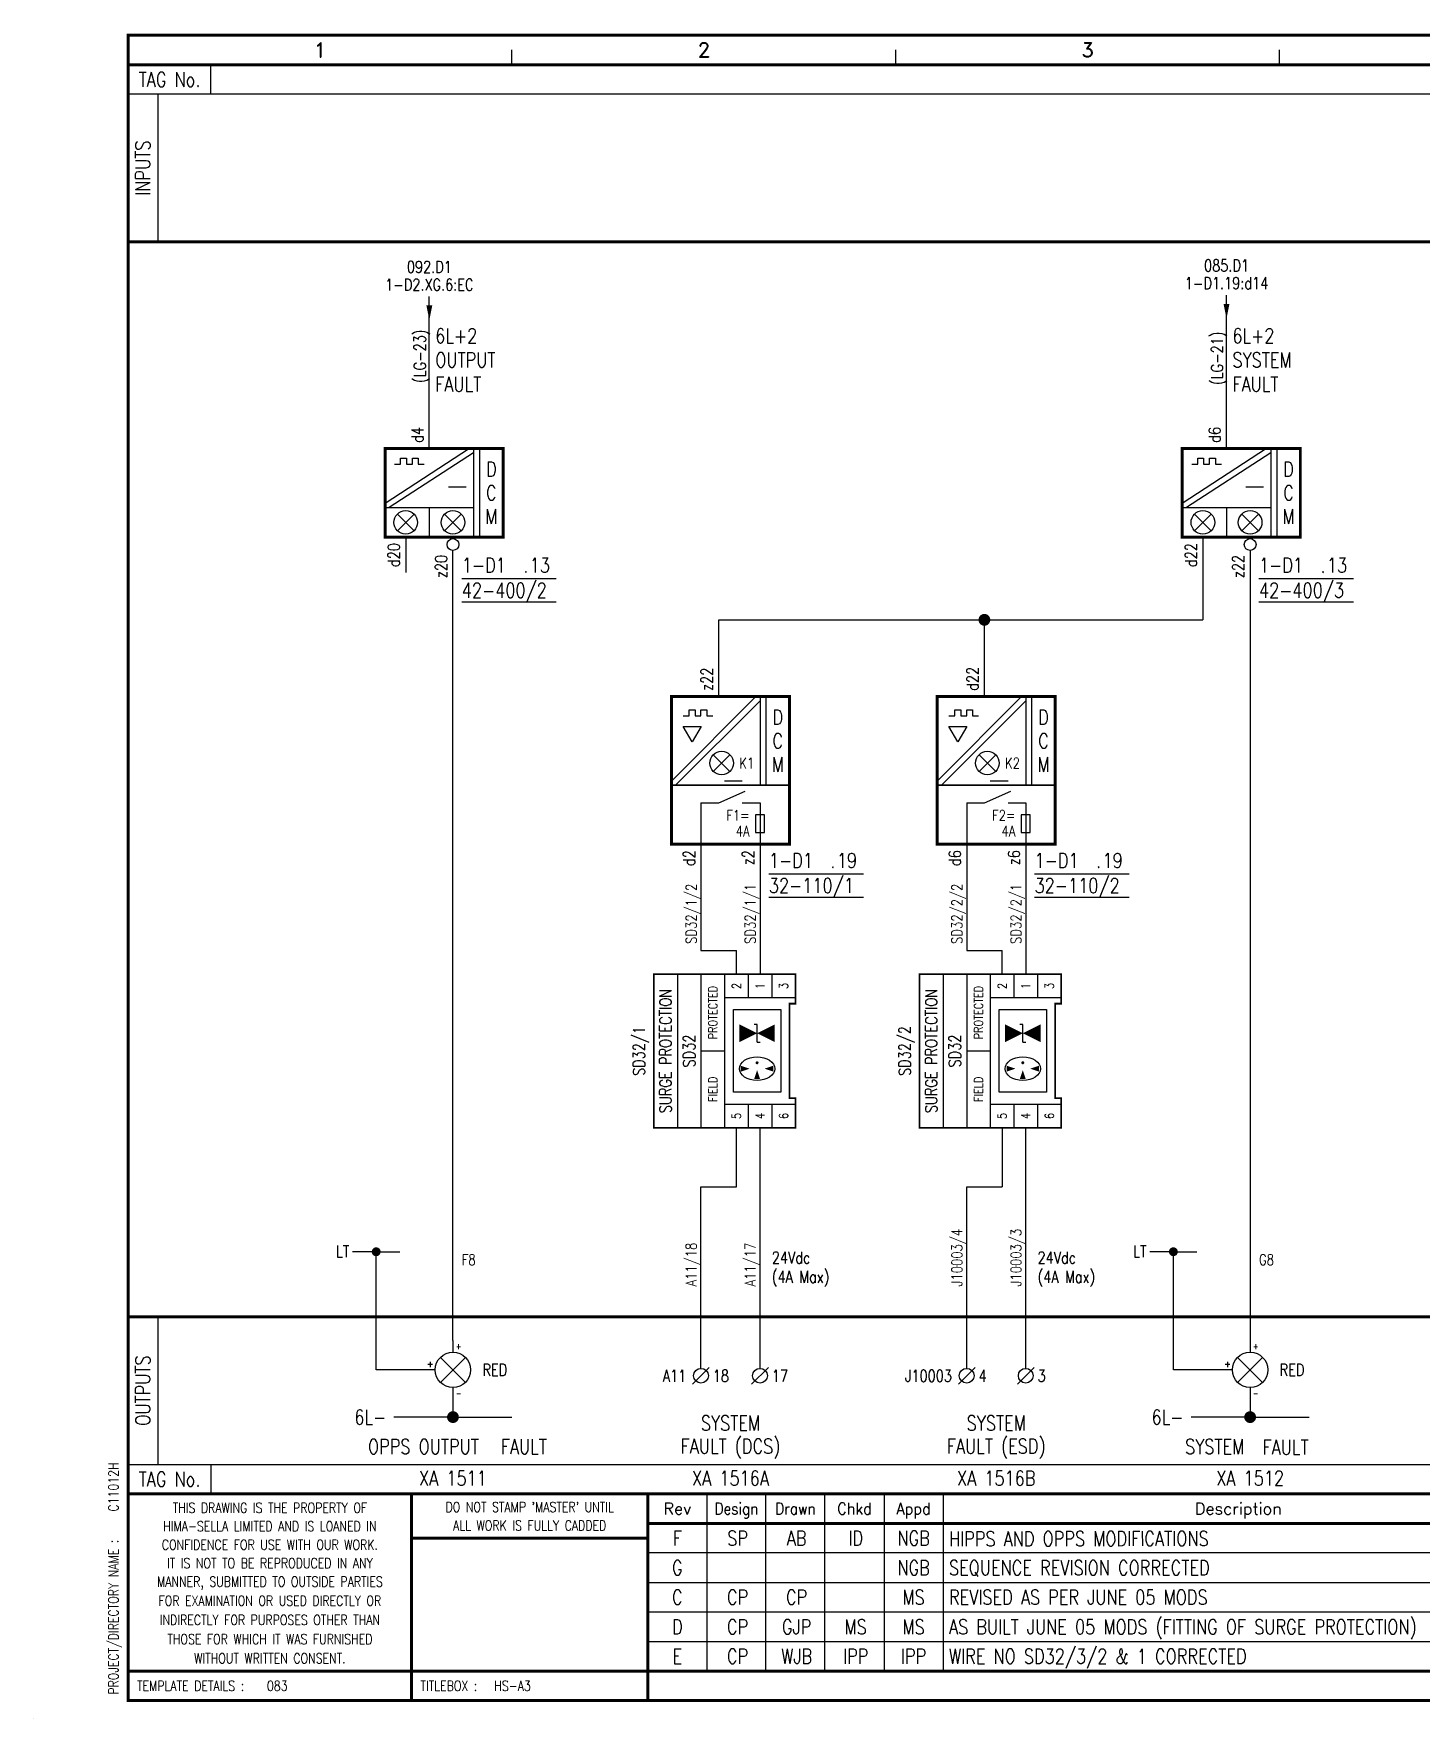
# Model space of a CAD drawing. Extents: x 0 to 414, y 0 to 285.
# Drawn here: x 0 to 235, y 0 to 285.2 of the extents above; entities that cross this region are included whole.
import ezdxf
from ezdxf.enums import TextEntityAlignment as Align

# ---------------------------------------------------------------- set-up
doc = ezdxf.new("R2010")
doc.units = 0
doc.header["$MEASUREMENT"] = 0
doc.linetypes.add('CONTINU', pattern=[0])
doc.layers.get('0').update_dxf_attribs({"linetype": 'CONTINUOUS'})
for name, color, linetype in [('ADD', 2, 'CONTINUOUS'), ('CATALOGUE', 2, 'CONTINUOUS'), ('COL', 2, 'CONTINU'), ('COM', 2, 'CONTINUOUS'), ('COUNTER', 2, 'CONTINUOUS'), ('DES', 2, 'CONTINUOUS'), ('GROUP', 2, 'CONTINUOUS'), ('LAB', 2, 'CONTINUOUS'), ('LOCATION', 2, 'CONTINUOUS'), ('PCABGREY-0_22', 7, 'CONTINUOUS'), ('PREFIX', 2, 'CONTINUOUS'), ('RACK', 2, 'CONTINUOUS'), ('RECORD', 2, 'CONTINUOUS'), ('ROW', 2, 'CONTINU'), ('SLOT', 2, 'CONTINUOUS'), ('SNA', 2, 'CONTINUOUS'), ('SPOTS', 7, 'CONTINUOUS'), ('TECHDATA', 2, 'CONTINUOUS'), ('TEXT', 2, 'CONTINUOUS'), ('TPOL', 3, 'CONTINUOUS'), ('UPS', 2, 'CONTINUOUS'), ('WIRENOS', 4, 'CONTINUOUS'), ('XR_FUNCTION', 2, 'CONTINUOUS'), ('XR_MAIN', 2, 'CONTINUOUS'), ('ZONE', 2, 'CONTINUOUS')]:
    doc.layers.add(name, color=color, linetype=linetype)
doc.layers.add('MCABGREY-0_22', color=4, linetype='CONTINUOUS', plot=False)
doc.styles.add('CATALOGU', font='romans.shx', dxfattribs={"width": 0.8})
doc.styles.add('CROSSREF', font='ROMANS.shx', dxfattribs={"width": 0.8, "height": 1})
doc.styles.add('FUNCTION', font='romans.shx', dxfattribs={"width": 0.8, "height": 2.5})
doc.styles.add('GROUP', font='romans.shx', dxfattribs={"width": 0.8, "height": 2.5})
doc.styles.add('LOCATION', font='ROMANS.shx', dxfattribs={"width": 0.8, "height": 2.5})
doc.styles.add('PINS', font='romans.shx', dxfattribs={"width": 0.8, "height": 2})
doc.styles.add('RACK', font='romans.shx', dxfattribs={"width": 0.8, "height": 2})
doc.styles.add('REFERENC', font='romans.shx', dxfattribs={"width": 0.8})
doc.styles.add('ROMAND', font='ROMAND')
doc.styles.add('ROMANS', font='romans.shx', dxfattribs={"width": 0.8})
doc.styles.add('SLOT', font='romans.shx', dxfattribs={"width": 0.8, "height": 2})
doc.styles.add('SYMBOL', font='romans.shx', dxfattribs={"width": 0.8})
doc.styles.add('TECHDATA', font='romans.shx', dxfattribs={"width": 0.8})
doc.styles.add('TERMINAL', font='romans.shx', dxfattribs={"width": 0.8, "height": 2})
doc.styles.add('WIRES', font='ROMANS.shx', dxfattribs={"width": 0.8, "height": 2})
doc.styles.add('ZONE', font='ROMANS.shx', dxfattribs={"width": 0.8, "height": 2.5})

# ---------------------------------------------------------------- blocks, each defined once
blk = doc.blocks.new('EDREV')
at = {"color": 2, "style": 'ROMANS', "width": 0.8}
for tag, p in [('DES', (129.2, 29.25)), ('DRN', (139.2, 29.25)), ('CHKD', (149.2, 29.25)), ('DES', (129.2, 24.25)), ('DRN', (139.2, 24.25)), ('CHKD', (149.2, 24.25)), ('DES', (129.2, 19.25)), ('DRN', (139.2, 19.25)), ('CHKD', (149.2, 19.25)), ('DES', (129.2, 14.25)), ('DRN', (139.2, 14.25)), ('CHKD', (149.2, 14.25)), ('DES', (129.2, 9.25)), ('DRN', (139.2, 9.25)), ('CHKD', (149.2, 9.25))]:
    blk.add_attdef(tag, text='', height=2.5, dxfattribs=at).set_placement(p, align=Align.CENTER)
blk = doc.blocks.new('HS-A3')
at = {"color": 1}
for p, q in [((81, 280), (81, 282.5)), ((146, 280), (146, 282.5)), ((211, 280), (211, 282.5)), ((114, 38), (114, 8)), ((124, 8), (124, 38)), ((134, 8), (134, 38)), ((144, 38), (144, 8)), ((154, 38), (154, 8)), ((301.5, 28), (104, 28)), ((104, 23), (301.5, 23)), ((301.5, 18), (104, 18)), ((104, 13), (270.5, 13)), ((0, 0), (0, 0.025))]:
    blk.add_line(p, q, dxfattribs=at)
at = {"color": 1, "const_width": 0.5}
blk.add_lwpolyline([(16, 3), (409, 3), (409, 285), (16, 285)], close=True, dxfattribs=at)
for points in [[(16, 280), (404, 280)], [(409, 38), (16, 38)], [(64, 3), (64, 38)], [(104, 3), (104, 38)], [(270.5, 33), (104, 33)], [(104, 30.5), (64, 30.5)], [(270.5, 8), (16, 8)]]:
    blk.add_lwpolyline(points, dxfattribs=at)
at = {"color": 2, "style": 'ROMAND'}
for s, p in [('1', (48.5, 282.5)), ('2', (113.5, 282.5)), ('3', (178.5, 282.5))]:
    blk.add_text(s, height=2.5, dxfattribs=at).set_placement(p, align=Align.MIDDLE)
at = {"color": 3, "lineweight": 13, "style": 'ROMANS', "width": 0.8}
for s, p in [('THIS DRAWING IS THE PROPERTY OF', (40, 35.6443)), ("DO NOT STAMP 'MASTER' UNTIL", (84, 35.7693)), ('HIMA-SELLA LIMITED AND IS LOANED IN', (40, 32.5193)), ('ALL WORK IS FULLY CADDED', (84, 32.6443)), ('CONFIDENCE FOR USE WITH OUR WORK.', (40, 29.3879)), ('IT IS NOT TO BE REPRODUCED IN ANY', (40, 26.2629)), ('MANNER, SUBMITTED TO OUTSIDE PARTIES', (40, 23.1379)), ('FOR EXAMINATION OR USED DIRECTLY OR', (40, 19.9054)), ('INDIRECTLY FOR PURPOSES OTHER THAN', (40, 16.6554)), ('THOSE FOR WHICH IT WAS FURNISHED', (40, 13.4054)), ('WITHOUT WRITTEN CONSENT.', (40, 10.1554))]:
    blk.add_text(s, height=1.7, dxfattribs=at).set_placement(p, align=Align.MIDDLE_CENTER)
at = {"color": 4, "style": 'ROMAND'}
for s, p in [('Rev', (109, 34.5)), ('Description', (204, 34.5))]:
    blk.add_text(s, height=2, dxfattribs=at).set_placement(p, align=Align.CENTER)
for s, width, p in [('Design', 0.85, (119, 34.5)), ('Drawn', 0.85, (129, 34.5)), ('Chkd', 0.9, (139, 34.5)), ('Appd', 0.9, (149, 34.5))]:
    blk.add_text(s, height=2, dxfattribs=dict(at, width=width)).set_placement(p, align=Align.CENTER)
at = {"color": 3, "style": 'ROMANS', "width": 0.8}
blk.add_text('PROJECT/DIRECTORY NAME :', height=1.7, rotation=90, dxfattribs=at).set_placement((13.5, 4), align=Align.MIDDLE_LEFT)
for s, p in [('TEMPLATE DETAILS :', (17.5, 5.5)), ('TITLEBOX :', (65.5, 5.5)), ('HS-A3', (78, 5.5))]:
    blk.add_text(s, height=1.7, dxfattribs=at).set_placement(p, align=Align.MIDDLE_LEFT)
at = {"layer": 'COL', "style": 'ROMAND', "flags": 9}
for tag, p in [('COL1', (48.5, 282.5)), ('COL2', (113.5, 282.5)), ('COL3', (178.5, 282.5)), ('COL4', (243.5, 282.5)), ('COL5', (308.5, 282.5)), ('COL6', (373.5, 282.5))]:
    blk.add_attdef(tag, p, '', height=2.5, dxfattribs=at)
at = {"layer": 'ROW', "style": 'ROMAND', "flags": 9}
for tag, p in [('ROW1', (406.5, 249.5)), ('ROW2', (406.5, 188.5)), ('ROW3', (406.5, 127.5)), ('ROW4', (406.5, 66.5))]:
    blk.add_attdef(tag, p, '', height=2.5, dxfattribs=at)
at = {"layer": 'UPS', "color": 3, "style": 'ROMANS', "width": 0.8, "flags": 8}
blk.add_attdef('PROJS->NOMPRO', text='', height=1.7, rotation=90, dxfattribs=at).set_placement((13.5, 35), align=Align.MIDDLE_LEFT)
at = {"layer": 'UPS', "style": 'ROMANS', "width": 3.1263, "flags": 8}
blk.add_attdef('PLANOS->MCAN1', text='', height=2.5, rotation=0.061173, dxfattribs=at).set_placement((155, 31.6443), (254, 31.75), align=Align.FIT)
at = {"layer": 'UPS', "style": 'ROMANS', "width": 0.8, "flags": 8}
for tag, height, p in [('PLANOS->VERIF', 2.5, (293.5, 34.25)), ('PLANOS->CANVI1', 2.5, (109, 29.25)), ('PLANOS->NCAN1', 2.5, (149, 29.25)), ('PLANOS->DCAN1', 2.5, (262.5, 29.25)), ('PLANOS->ORIG', 2.5, (293.5, 29.25)), ('PLANOS->CANVI2', 2.5, (109, 24.25)), ('PLANOS->NCAN2', 2.5, (149, 24.25)), ('PLANOS->DCAN2', 2.5, (262.5, 24.25)), ('PLANOS->HECHF', 2.5, (293.5, 24.25)), ('PLANOS->CANVI3', 2.5, (109, 19.25)), ('PLANOS->NCAN3', 2.5, (149, 19.25)), ('PLANOS->DCAN3', 2.5, (262.5, 19.25)), ('PLANOS->HECHD', 2.5, (293.5, 19.25)), ('PLANOS->CANVI4', 2.5, (109, 14.25)), ('PLANOS->NCAN4', 2.5, (149, 14.25)), ('PLANOS->DCAN4', 2.5, (262.5, 14.25)), ('PLANOS->DATACREA', 2.5, (293.5, 14.25)), ('PLANOS->CANVI5', 2.5, (109, 9.25)), ('PLANOS->NCAN5', 2.5, (149, 9.25)), ('PLANOS->DCAN5', 2.5, (262.5, 9.25)), ('PLANOS->NR1', 2.5, (293.5, 9.25)), ('PROJS->DESCPRO3', 5, (345.5, 5.5)), ('PLANOS->PLANO', 5, (378.5, 5.5)), ('PLANOS->USER', 5, (402.75, 5.5)), ('PLANOS->NR2', 2.5, (293.5, 4.25))]:
    blk.add_attdef(tag, text='', height=height, dxfattribs=at).set_placement(p, align=Align.CENTER)
at = {"layer": 'UPS', "style": 'ROMANS', "flags": 8}
for tag, width, p, p2 in [('PLANOS->MCAN2', 3.0574, (155, 26.75), (254, 26.75)), ('PLANOS->MCAN3', 3.0574, (155, 21.75), (254, 21.75)), ('PLANOS->MCAN4', 3.0462, (155, 16.75), (254, 16.75)), ('PLANOS->MCAN5', 3.0574, (155, 11.75), (254, 11.75))]:
    blk.add_attdef(tag, text='', height=2.5, dxfattribs=dict(at, width=width)).set_placement(p, p2, align=Align.FIT)
at = {"layer": 'UPS', "style": 'ROMANS', "width": 0.8, "flags": 8}
blk.add_attdef('PLANOS->DENOM', (313.5, 24.25), '', height=2.5, dxfattribs=at)
at = {"layer": 'UPS', "color": 4, "style": 'ROMANS', "width": 0.8, "flags": 8}
for tag, p in [('PROJS->DESCPRO1', (303, 19.25)), ('PROJS->DESCPRO2', (303, 14.25))]:
    blk.add_attdef(tag, p, '', height=2.5, dxfattribs=at)
at = {"layer": 'UPS', "color": 3, "style": 'ROMANS', "width": 0.8, "flags": 8}
blk.add_attdef('PLANOS->PROTOTIPO', text='', height=1.7, dxfattribs=at).set_placement((39.5, 5.5), align=Align.MIDDLE_LEFT)
at = {"layer": 'UPS', "style": 'ROMANS', "width": 0.8, "flags": 8}
blk.add_attdef('PLANOS->OBS4', text='', height=2.5, dxfattribs=at).set_placement((107, 5.5), align=Align.MIDDLE_LEFT)
blk = doc.blocks.new('42-400-3')
for p, q in [((6.7929, 0), (-7.5, -9.2929)), ((7.5, 0), (7.5, -15)), ((8.5, 0), (8.5, -15)), ((7.5, -0.7071), (-6.7929, -10)), ((-5.875, -2.625), (-4.875, -2.625)), ((-4.875, -2.625), (-4.875, -1.625)), ((-4.875, -1.625), (-3.875, -1.625)), ((-3.875, -1.625), (-3.875, -2.625)), ((-3.875, -2.625), (-2.875, -2.625)), ((-2.875, -1.625), (-1.875, -1.625)), ((-2.875, -2.625), (-2.875, -1.625)), ((-1.875, -1.625), (-1.875, -2.625)), ((-1.875, -2.625), (-0.875, -2.625)), ((3.25, -6.5), (6.25, -6.5)), ((-7.5, -10), (7.5, -10)), ((-5.4142, -13.9142), (-2.5858, -11.0858)), ((-5.4142, -11.0858), (-2.5858, -13.9142)), ((0, -10), (0, -15)), ((2.5858, -11.0858), (5.4142, -13.9142)), ((2.5858, -13.9142), (5.4142, -11.0858)), ((5.5, -22), (21.5, -22)), ((21.5, -26), (5.5, -26))]:
    blk.add_line(p, q)
at = {"const_width": 0.5}
blk.add_lwpolyline([(-7.5, -15), (12.5, -15), (12.5, 0), (-7.5, 0)], close=True, dxfattribs=at)
for centre, radius in [((-4, -12.5), 2), ((4, -12.5), 2), ((4, -16.25), 1)]:
    blk.add_circle(centre, radius)
at = {"style": 'ROMANS', "width": 0.8}
for s, p in [('D', (10.5, -3.5)), ('C', (10.5, -7.5)), ('M', (10.5, -11.5))]:
    blk.add_text(s, height=2.5, dxfattribs=at).set_placement(p, align=Align.MIDDLE)
at = {"layer": 'ADD', "style": 'PINS', "width": 0.8, "flags": 1}
blk.add_attdef('ADD1', (15, -2), '', height=1.5, dxfattribs=at)
at = {"layer": 'COM', "style": 'PINS', "width": 0.8, "flags": 1}
blk.add_attdef('COM1', (15, -6), '', height=1.5, dxfattribs=at)
at = {"layer": 'DES', "style": 'PINS', "width": 0.8, "flags": 1}
blk.add_attdef('DES1', (15, -4), '', height=1.5, dxfattribs=at)
at = {"layer": 'GROUP', "style": 'GROUP', "width": 0.8, "flags": 1}
blk.add_attdef('GROUP', (15, -12), '', height=1.5, dxfattribs=at)
at = {"layer": 'LAB', "style": 'PINS', "width": 0.8}
blk.add_attdef('LAB1', text='', height=2.5, dxfattribs=at).set_placement((5.5, -24), align=Align.MIDDLE_LEFT)
at = {"layer": 'RACK', "style": 'RACK', "width": 0.8}
blk.add_attdef('RACK', (5.5, -21), '', height=2.5, dxfattribs=at)
at = {"layer": 'SLOT', "style": 'SLOT', "width": 0.8}
blk.add_attdef('SLOT', (17, -21), '', height=2.5, dxfattribs=at)
at = {"layer": 'SNA', "style": 'SYMBOL', "width": 0.8, "flags": 1}
blk.add_attdef('SNA', (15, -10), '', height=1.5, dxfattribs=at)
at = {"layer": 'TEXT', "color": 3, "style": 'PINS', "width": 0.8}
blk.add_text('d6', height=2, rotation=90, dxfattribs=at).set_placement((-2, 1), align=Align.MIDDLE_LEFT)
at = {"layer": 'TEXT', "style": 'ROMANS', "width": 0.8}
blk.add_text('.', height=2, dxfattribs=at).set_placement((16, -21))
at = {"layer": 'TPOL', "style": 'PINS', "width": 0.8}
blk.add_attdef('CN1', (-1, 1), '', height=2, rotation=90, dxfattribs=at)
for tag, p in [('CN2', (-5, -16)), ('CN3', (3, -18))]:
    blk.add_attdef(tag, text='', height=2, rotation=90, dxfattribs=at).set_placement(p, align=Align.RIGHT)
at = {"layer": 'XR_FUNCTION', "style": 'FUNCTION', "width": 0.8, "flags": 1}
blk.add_attdef('XR_FUNCTION', (15, -8), '', height=1.5, dxfattribs=at)
at = {"layer": 'XR_MAIN', "style": 'CROSSREF', "width": 0.8, "flags": 1}
blk.add_attdef('XR_MAIN', (15, -14), '', height=1.5, dxfattribs=at)
blk = doc.blocks.new('LAMP01')
for p, q in [((0, 5), (0, 3)), ((-2.1213, 2.1213), (2.1213, -2.1213)), ((2.1213, 2.1213), (-2.1213, -2.1213)), ((0, -3), (0, -5))]:
    blk.add_line(p, q)
blk.add_circle((0, 0), 3)
at = {"layer": 'CATALOGUE', "style": 'CATALOGU', "width": 0.8, "flags": 1}
blk.add_attdef('CATALOGUE', (-2, -7), '', height=1, dxfattribs=at)
at = {"layer": 'RECORD', "style": 'REFERENC', "width": 0.8}
blk.add_attdef('RECORD', (5, -1), '', height=2, dxfattribs=at)
at = {"layer": 'SNA', "style": 'SYMBOL', "width": 0.8}
blk.add_attdef('SNA', (5, 2), '', height=2, dxfattribs=at)
at = {"layer": 'TECHDATA', "style": 'TECHDATA', "width": 0.8}
blk.add_attdef('TECHDATA01', (5, -4), '', height=2, dxfattribs=at)
at = {"layer": 'TPOL', "style": 'PINS', "width": 0.8, "flags": 8}
blk.add_attdef('CN1', text='', height=1, dxfattribs=at).set_placement((0.5, 4.5), align=Align.TOP_LEFT)
blk.add_attdef('CN2', (0.5, -4.5), '', height=1, dxfattribs=at)
blk = doc.blocks.new('32-110-2')
for p, q in [((6.2929, 0), (-8, -14.2929)), ((7, 0), (7, -15)), ((8, 0), (8, -15)), ((7, -0.7071), (-7.2929, -15)), ((-5, -3.25), (-5, -2.25)), ((-5, -2.25), (-4, -2.25)), ((-4, -2.25), (-4, -3.25)), ((-3, -3.25), (-3, -2.25)), ((-3, -2.25), (-2, -2.25)), ((-2, -2.25), (-2, -3.25)), ((-4.5, -7.6568), (-6.0132, -5.0359)), ((-6.0132, -5.0359), (-2.9868, -5.0359)), ((-6, -3.25), (-5, -3.25)), ((-2.9868, -5.0359), (-4.5, -7.6568)), ((-4, -3.25), (-3, -3.25)), ((-2, -3.25), (-1, -3.25)), ((-0.9142, -9.8358), (1.9142, -12.6642)), ((-0.9142, -12.6642), (1.9142, -9.8358)), ((1, -14.25), (4, -14.25)), ((-8, -15), (12, -15)), ((12, -15), (-8, -15)), ((0, -18), (4.5, -16)), ((-3, -18), (0, -18)), ((-3, -18), (-3, -25)), ((4, -18), (7, -18)), ((7, -18), (7, -25)), ((8.5, -30), (24.5, -30)), ((24.5, -34), (8.5, -34))]:
    blk.add_line(p, q)
at = {"const_width": 0.5}
blk.add_lwpolyline([(-8, 0), (-8, -25), (12, -25), (12, 0)], close=True, dxfattribs=at)
blk.add_lwpolyline([(6.25, -23), (7.75, -23), (7.75, -20), (6.25, -20)], close=True)
blk.add_circle((0.5, -11.25), 2)
at = {"style": 'ROMANS', "width": 0.8}
for s, p in [('D', (10, -3.5)), ('C', (10, -7.5)), ('M', (10, -11.5))]:
    blk.add_text(s, height=2.5, dxfattribs=at).set_placement(p, align=Align.MIDDLE)
blk.add_text('K2', height=1.8, dxfattribs=at).set_placement((3.5, -12.15))
blk.add_text('F2=', height=1.8, dxfattribs=at).set_placement((5.25, -21), align=Align.RIGHT)
blk.add_attdef('AMPS', text='', height=1.8, dxfattribs=at).set_placement((5.25, -23.6883), align=Align.RIGHT)
at = {"layer": 'ADD', "style": 'PINS', "width": 0.8, "flags": 1}
blk.add_attdef('ADD1', (14, -12.5), '', height=1.5, dxfattribs=at)
at = {"layer": 'COM', "style": 'PINS', "width": 0.8, "flags": 1}
blk.add_attdef('COM1', (14, -16.5), '', height=1.5, dxfattribs=at)
at = {"layer": 'DES', "style": 'PINS', "width": 0.8, "flags": 1}
blk.add_attdef('DES1', (14, -14.5), '', height=1.5, dxfattribs=at)
at = {"layer": 'GROUP', "style": 'GROUP', "width": 0.8, "flags": 1}
blk.add_attdef('GROUP', (14, -22.5), '', height=1.5, dxfattribs=at)
at = {"layer": 'LAB', "style": 'PINS', "width": 0.8}
blk.add_attdef('LAB1', text='', height=2.5, dxfattribs=at).set_placement((8.5, -32), align=Align.MIDDLE_LEFT)
at = {"layer": 'RACK', "style": 'RACK', "width": 0.8}
blk.add_attdef('RACK', (8.5, -29), '', height=2.5, dxfattribs=at)
at = {"layer": 'SLOT', "style": 'SLOT', "width": 0.8}
blk.add_attdef('SLOT', (20, -29), '', height=2.5, dxfattribs=at)
at = {"layer": 'SNA', "style": 'SYMBOL', "width": 0.8, "flags": 1}
blk.add_attdef('SNA', (14, -20.5), '', height=1.5, dxfattribs=at)
at = {"layer": 'TEXT', "color": 3, "style": 'PINS', "width": 0.8}
blk.add_text('d22', height=2, rotation=90, dxfattribs=at).set_placement((-2, 1), align=Align.MIDDLE_LEFT)
at = {"layer": 'TEXT', "style": 'ROMANS', "width": 0.8}
blk.add_text('.', height=2, dxfattribs=at).set_placement((19, -29))
at = {"layer": 'TPOL', "style": 'PINS', "width": 0.8}
blk.add_attdef('CN1', (-1, 1), '', height=2, rotation=90, dxfattribs=at)
for tag, p in [('CN2', (-4, -26)), ('CN3', (6, -26))]:
    blk.add_attdef(tag, text='', height=2, rotation=90, dxfattribs=at).set_placement(p, align=Align.RIGHT)
at = {"layer": 'XR_FUNCTION', "style": 'FUNCTION', "width": 0.8, "flags": 1}
blk.add_attdef('XR_FUNCTION', (14, -18.5), '', height=1.5, dxfattribs=at)
at = {"layer": 'XR_MAIN', "style": 'CROSSREF', "width": 0.8, "flags": 1}
blk.add_attdef('XR_MAIN', (14, -24.5), '', height=1.5, dxfattribs=at)
blk = doc.blocks.new('32-110-1')
for p, q in [((6.2929, 0), (-8, -14.2929)), ((7, 0), (7, -15)), ((8, 0), (8, -15)), ((7, -0.7071), (-7.2929, -15)), ((-5, -3.25), (-5, -2.25)), ((-5, -2.25), (-4, -2.25)), ((-4, -2.25), (-4, -3.25)), ((-3, -3.25), (-3, -2.25)), ((-3, -2.25), (-2, -2.25)), ((-2, -2.25), (-2, -3.25)), ((-4.5, -7.6568), (-6.0132, -5.0359)), ((-6.0132, -5.0359), (-2.9868, -5.0359)), ((-6, -3.25), (-5, -3.25)), ((-2.9868, -5.0359), (-4.5, -7.6568)), ((-4, -3.25), (-3, -3.25)), ((-2, -3.25), (-1, -3.25)), ((-0.9142, -9.8358), (1.9142, -12.6642)), ((-0.9142, -12.6642), (1.9142, -9.8358)), ((1, -14.25), (4, -14.25)), ((-8, -15), (12, -15)), ((12, -15), (-8, -15)), ((0, -18), (4.5, -16)), ((-3, -18), (0, -18)), ((-3, -18), (-3, -25)), ((4, -18), (7, -18)), ((7, -18), (7, -25)), ((8.5, -30), (24.5, -30)), ((24.5, -34), (8.5, -34))]:
    blk.add_line(p, q)
at = {"const_width": 0.5}
blk.add_lwpolyline([(-8, 0), (-8, -25), (12, -25), (12, 0)], close=True, dxfattribs=at)
blk.add_lwpolyline([(6.25, -23), (7.75, -23), (7.75, -20), (6.25, -20)], close=True)
blk.add_circle((0.5, -11.25), 2)
at = {"style": 'ROMANS', "width": 0.8}
for s, p in [('D', (10, -3.5)), ('C', (10, -7.5)), ('M', (10, -11.5))]:
    blk.add_text(s, height=2.5, dxfattribs=at).set_placement(p, align=Align.MIDDLE)
blk.add_text('K1', height=1.8, dxfattribs=at).set_placement((3.5, -12.15))
blk.add_text('F1=', height=1.8, dxfattribs=at).set_placement((5.25, -21), align=Align.RIGHT)
blk.add_attdef('AMPS', text='', height=1.8, dxfattribs=at).set_placement((5.25, -23.6883), align=Align.RIGHT)
at = {"layer": 'ADD', "style": 'PINS', "width": 0.8, "flags": 1}
blk.add_attdef('ADD1', (14, -12.5), '', height=1.5, dxfattribs=at)
at = {"layer": 'COM', "style": 'PINS', "width": 0.8, "flags": 1}
blk.add_attdef('COM1', (14, -16.5), '', height=1.5, dxfattribs=at)
at = {"layer": 'DES', "style": 'PINS', "width": 0.8, "flags": 1}
blk.add_attdef('DES1', (14, -14.5), '', height=1.5, dxfattribs=at)
at = {"layer": 'GROUP', "style": 'GROUP', "width": 0.8, "flags": 1}
blk.add_attdef('GROUP', (14, -22.5), '', height=1.5, dxfattribs=at)
at = {"layer": 'LAB', "style": 'PINS', "width": 0.8}
blk.add_attdef('LAB1', text='', height=2.5, dxfattribs=at).set_placement((8.5, -32), align=Align.MIDDLE_LEFT)
at = {"layer": 'RACK', "style": 'RACK', "width": 0.8}
blk.add_attdef('RACK', (8.5, -29), '', height=2.5, dxfattribs=at)
at = {"layer": 'SLOT', "style": 'SLOT', "width": 0.8}
blk.add_attdef('SLOT', (20, -29), '', height=2.5, dxfattribs=at)
at = {"layer": 'SNA', "style": 'SYMBOL', "width": 0.8, "flags": 1}
blk.add_attdef('SNA', (14, -20.5), '', height=1.5, dxfattribs=at)
at = {"layer": 'TEXT', "color": 3, "style": 'PINS', "width": 0.8}
blk.add_text('z22', height=2, rotation=90, dxfattribs=at).set_placement((-2, 1), align=Align.MIDDLE_LEFT)
at = {"layer": 'TEXT', "style": 'ROMANS', "width": 0.8}
blk.add_text('.', height=2, dxfattribs=at).set_placement((19, -29))
at = {"layer": 'TPOL', "style": 'PINS', "width": 0.8}
blk.add_attdef('CN1', (-1, 1), '', height=2, rotation=90, dxfattribs=at)
for tag, p in [('CN2', (-4, -26)), ('CN3', (6, -26))]:
    blk.add_attdef(tag, text='', height=2, rotation=90, dxfattribs=at).set_placement(p, align=Align.RIGHT)
at = {"layer": 'XR_FUNCTION', "style": 'FUNCTION', "width": 0.8, "flags": 1}
blk.add_attdef('XR_FUNCTION', (14, -18.5), '', height=1.5, dxfattribs=at)
at = {"layer": 'XR_MAIN', "style": 'CROSSREF', "width": 0.8, "flags": 1}
blk.add_attdef('XR_MAIN', (14, -24.5), '', height=1.5, dxfattribs=at)
blk = doc.blocks.new('TERM02')
blk.add_line((1.4142, 1.4142), (-1.4142, -1.4142))
blk.add_circle((0, 0), 1.25)
at = {"layer": 'CATALOGUE', "style": 'CATALOGU', "width": 0.8, "flags": 9}
blk.add_attdef('CATALOGUE', (2, -3.5), '', height=0.5, dxfattribs=at)
at = {"layer": 'COUNTER', "style": 'SYMBOL', "width": 0.8, "flags": 8}
blk.add_attdef('COUNTER', text='', height=2, dxfattribs=at).set_placement((2, 0), align=Align.MIDDLE_LEFT)
at = {"layer": 'LOCATION', "style": 'LOCATION', "width": 0.8, "flags": 1}
blk.add_attdef('LOCATION', (2, -4.25), '', height=0.5, dxfattribs=at)
at = {"layer": 'PREFIX', "style": 'TERMINAL', "width": 0.8}
blk.add_attdef('PREFIX', text='', height=2, dxfattribs=at).set_placement((-2.5, 0), align=Align.MIDDLE_RIGHT)
at = {"layer": 'RECORD', "style": 'REFERENC', "width": 0.8, "flags": 9}
blk.add_attdef('RECORD', (2, -2.75), '', height=0.5, dxfattribs=at)
at = {"layer": 'SNA', "style": 'SYMBOL', "width": 0.8, "flags": 9}
blk.add_attdef('SNA', (2, -2), '', height=0.5, dxfattribs=at)
at = {"layer": 'TPOL', "style": 'PINS', "width": 0.8, "flags": 9}
blk.add_attdef('CN1', (0, 1.5), '', height=0.5, dxfattribs=at)
blk.add_attdef('CN2', text='', height=0.5, dxfattribs=at).set_placement((0, -1.5), align=Align.TOP_LEFT)
at = {"layer": 'ZONE', "style": 'ZONE', "width": 0.8, "flags": 1}
blk.add_attdef('ZONE', (2, -5), '', height=0.5, dxfattribs=at)
blk = doc.blocks.new('42-400-2')
for p, q in [((6.7929, 0), (-7.5, -9.2929)), ((7.5, 0), (7.5, -15)), ((8.5, 0), (8.5, -15)), ((7.5, -0.7071), (-6.7929, -10)), ((-5.875, -2.625), (-4.875, -2.625)), ((-4.875, -2.625), (-4.875, -1.625)), ((-4.875, -1.625), (-3.875, -1.625)), ((-3.875, -1.625), (-3.875, -2.625)), ((-3.875, -2.625), (-2.875, -2.625)), ((-2.875, -1.625), (-1.875, -1.625)), ((-2.875, -2.625), (-2.875, -1.625)), ((-1.875, -1.625), (-1.875, -2.625)), ((-1.875, -2.625), (-0.875, -2.625)), ((3.25, -6.5), (6.25, -6.5)), ((-7.5, -10), (7.5, -10)), ((-5.4142, -13.9142), (-2.5858, -11.0858)), ((-5.4142, -11.0858), (-2.5858, -13.9142)), ((0, -10), (0, -15)), ((2.5858, -11.0858), (5.4142, -13.9142)), ((2.5858, -13.9142), (5.4142, -11.0858)), ((5.5, -22), (21.5, -22)), ((21.5, -26), (5.5, -26))]:
    blk.add_line(p, q)
at = {"const_width": 0.5}
blk.add_lwpolyline([(-7.5, -15), (12.5, -15), (12.5, 0), (-7.5, 0)], close=True, dxfattribs=at)
for centre, radius in [((-4, -12.5), 2), ((4, -12.5), 2), ((4, -16.25), 1)]:
    blk.add_circle(centre, radius)
at = {"style": 'ROMANS', "width": 0.8}
for s, p in [('D', (10.5, -3.5)), ('C', (10.5, -7.5)), ('M', (10.5, -11.5))]:
    blk.add_text(s, height=2.5, dxfattribs=at).set_placement(p, align=Align.MIDDLE)
at = {"layer": 'ADD', "style": 'PINS', "width": 0.8, "flags": 1}
blk.add_attdef('ADD1', (15, -2), '', height=1.5, dxfattribs=at)
at = {"layer": 'COM', "style": 'PINS', "width": 0.8, "flags": 1}
blk.add_attdef('COM1', (15, -6), '', height=1.5, dxfattribs=at)
at = {"layer": 'DES', "style": 'PINS', "width": 0.8, "flags": 1}
blk.add_attdef('DES1', (15, -4), '', height=1.5, dxfattribs=at)
at = {"layer": 'GROUP', "style": 'GROUP', "width": 0.8, "flags": 1}
blk.add_attdef('GROUP', (15, -12), '', height=1.5, dxfattribs=at)
at = {"layer": 'LAB', "style": 'PINS', "width": 0.8}
blk.add_attdef('LAB1', text='', height=2.5, dxfattribs=at).set_placement((5.5, -24), align=Align.MIDDLE_LEFT)
at = {"layer": 'RACK', "style": 'RACK', "width": 0.8}
blk.add_attdef('RACK', (5.5, -21), '', height=2.5, dxfattribs=at)
at = {"layer": 'SLOT', "style": 'SLOT', "width": 0.8}
blk.add_attdef('SLOT', (17, -21), '', height=2.5, dxfattribs=at)
at = {"layer": 'SNA', "style": 'SYMBOL', "width": 0.8, "flags": 1}
blk.add_attdef('SNA', (15, -10), '', height=1.5, dxfattribs=at)
at = {"layer": 'TEXT', "color": 3, "style": 'PINS', "width": 0.8}
blk.add_text('d4', height=2, rotation=90, dxfattribs=at).set_placement((-2, 1), align=Align.MIDDLE_LEFT)
at = {"layer": 'TEXT', "style": 'ROMANS', "width": 0.8}
blk.add_text('.', height=2, dxfattribs=at).set_placement((16, -21))
at = {"layer": 'TPOL', "style": 'PINS', "width": 0.8}
blk.add_attdef('CN1', (-1, 1), '', height=2, rotation=90, dxfattribs=at)
for tag, p in [('CN2', (-5, -16)), ('CN3', (3, -18))]:
    blk.add_attdef(tag, text='', height=2, rotation=90, dxfattribs=at).set_placement(p, align=Align.RIGHT)
at = {"layer": 'XR_FUNCTION', "style": 'FUNCTION', "width": 0.8, "flags": 1}
blk.add_attdef('XR_FUNCTION', (15, -8), '', height=1.5, dxfattribs=at)
at = {"layer": 'XR_MAIN', "style": 'CROSSREF', "width": 0.8, "flags": 1}
blk.add_attdef('XR_MAIN', (15, -14), '', height=1.5, dxfattribs=at)
blk = doc.blocks.new('EQUPOT02')
blk.add_line((0, -4), (0, 0))
blk.add_solid([(0.5, -1.5), (-0.5, -1.5), (0, -4)])
at = {"layer": 'TEXT', "style": 'ROMANS', "width": 0.8}
blk.add_attdef('CONNECTION', text='', height=2, dxfattribs=at).set_placement((0, 1), align=Align.CENTER)
at = {"layer": 'TPOL', "style": 'ROMANS', "flags": 8}
blk.add_attdef('CN1', text='', height=0.0025, rotation=270, dxfattribs=at).set_placement((0, -3.25), align=Align.MIDDLE_RIGHT)
at = {"layer": 'XR_FUNCTION', "style": 'FUNCTION', "width": 0.8, "flags": 1}
blk.add_attdef('XR_FUNCTION', text='', height=1, dxfattribs=at).set_placement((0, -3), align=Align.CENTER)
at = {"layer": 'XR_MAIN', "style": 'CROSSREF', "width": 0.8}
for tag in ['XR_PREV', 'XR_NEXT']:
    blk.add_attdef(tag, text='', height=2, dxfattribs=at).set_placement((0, 4), align=Align.CENTER)

msp = doc.modelspace()

# ---------------------------------------------------------------- linework, layer by layer
at = {"color": 1}
for p, q in [((30, 275), (30, 280)), ((404, 275), (16, 275)), ((21, 275), (21, 250)), ((21, 68), (21, 43)), ((16, 43), (326.6546, 43)), ((30, 43), (30, 38))]:
    msp.add_line(p, q, dxfattribs=at)
for p, q in [((109, 126), (109, 100)), ((113, 126), (113, 100)), ((117, 126), (117, 100)), ((121, 126), (121, 122)), ((125, 126), (125, 122)), ((154, 126), (154, 100)), ((158, 126), (158, 100)), ((162, 126), (162, 100)), ((166, 126), (166, 122)), ((170, 126), (170, 122)), ((129, 122), (117, 122)), ((118.5, 106), (118.5, 120)), ((118.5, 120), (126.5, 120)), ((126.5, 120), (126.5, 106)), ((174, 122), (162, 122)), ((163.5, 106), (163.5, 120)), ((163.5, 120), (171.5, 120)), ((171.5, 120), (171.5, 106)), ((122.5, 117.5), (122, 117.5)), ((122.5, 114.5), (122.5, 117.5)), ((167.5, 117.5), (167, 117.5)), ((167.5, 114.5), (167.5, 117.5)), ((122.5, 114.5), (123, 114.5)), ((167.5, 114.5), (168, 114.5)), ((113, 113), (117, 113)), ((158, 113), (162, 113)), ((126.5, 106), (118.5, 106)), ((171.5, 106), (163.5, 106)), ((117, 104), (129, 104)), ((121, 104), (121, 100)), ((125, 104), (125, 100)), ((162, 104), (174, 104)), ((166, 104), (166, 100)), ((170, 104), (170, 100)), ((58, 79), (54, 79)), ((58, 59), (58, 79)), ((58, 79), (62, 79)), ((193, 79), (189, 79)), ((193, 59), (193, 79)), ((193, 79), (197, 79)), ((68, 59), (58, 59)), ((203, 59), (193, 59)), ((71, 54), (71, 51)), ((206, 54), (206, 51)), ((71, 51), (61, 51)), ((71, 51), (81, 51)), ((206, 51), (196, 51)), ((206, 51), (216, 51))]:
    msp.add_line(p, q)
at = {"color": 3}
for p, q in [((67.1646, 60.3369), (67.1646, 59.4675)), ((202.1646, 60.3369), (202.1646, 59.4675)), ((67.5646, 59.9022), (66.7646, 59.9022)), ((202.5646, 59.9022), (201.7646, 59.9022))]:
    msp.add_line(p, q, dxfattribs=at)
at = {"color": 1, "const_width": 0.5}
for points in [[(404, 250), (16, 250)], [(16, 68), (326.6546, 68)]]:
    msp.add_lwpolyline(points, dxfattribs=at)
at = {"const_width": 0.3}
for points in [[(128, 121), (129, 121), (129, 126), (105, 126), (105, 100), (129, 100), (129, 105), (128, 105)], [(173, 121), (174, 121), (174, 126), (150, 126), (150, 100), (174, 100), (174, 105), (173, 105)]]:
    msp.add_lwpolyline(points, close=True, dxfattribs=at)
for points in [[(119.5, 116, 3, 0, 0), (122.5, 116, 0, 0, 0)], [(125.5, 116, 3, 0, 0), (122.5, 116, 0, 0, 0)], [(164.5, 116, 3, 0, 0), (167.5, 116, 0, 0, 0)], [(170.5, 116, 3, 0, 0), (167.5, 116, 0, 0, 0)], [(119.75, 110, 1, 0, 0), (121.25, 110, 0, 0, 0)], [(122.5, 108.25, 1, 0, 0), (122.5, 109.75, 0, 0, 0)], [(125.25, 110, 1, 0, 0), (123.75, 110, 0, 0, 0)], [(164.75, 110, 1, 0, 0), (166.25, 110, 0, 0, 0)], [(167.5, 108.25, 1, 0, 0), (167.5, 109.75, 0, 0, 0)], [(170.25, 110, 1, 0, 0), (168.75, 110, 0, 0, 0)]]:
    msp.add_lwpolyline(points, format="xyseb")
for points, const_width in [([(122.5, 110.875, 1), (122.5, 111.125, 1)], 0.25), ([(167.5, 110.875, 1), (167.5, 111.125, 1)], 0.25), ([(57.625, 79, 1), (58.375, 79, 1)], 0.75), ([(192.625, 79, 1), (193.375, 79, 1)], 0.75)]:
    msp.add_lwpolyline(points, format="xyb", close=True, dxfattribs=dict(const_width=const_width))
for centre in [(122.5, 110), (167.5, 110)]:
    msp.add_ellipse(centre, major_axis=(3, 0), ratio=0.6667)
at = {"layer": 'PCABGREY-0_22'}
for p, q in [((202, 225.7745), (202, 237)), ((67, 226.1234), (67, 236.75)), ((67, 215), (67, 226.1234)), ((202, 215), (202, 225.7745)), ((63, 200), (63, 194)), ((198, 200), (198, 186)), ((71, 64), (71, 197.75)), ((206, 197.75), (206, 64)), ((116, 186), (161, 186)), ((116, 173), (116, 186)), ((161, 186), (198, 186)), ((161, 173), (161, 186)), ((113, 148), (113, 130)), ((123, 148), (123, 126)), ((158, 148), (158, 130)), ((168, 148), (168, 126)), ((113, 130), (119, 130)), ((119, 126), (119, 130)), ((158, 130), (164, 130)), ((164, 126), (164, 130)), ((119, 90), (119, 100)), ((123, 59.25), (123, 100)), ((164, 100), (164, 90)), ((168, 59.25), (168, 100)), ((113, 90), (119, 90)), ((113, 59.25), (113, 90)), ((158, 90), (164, 90)), ((158, 59.25), (158, 90))]:
    msp.add_line(p, q, dxfattribs=at)
at = {"layer": 'SPOTS', "color": 7, "const_width": 1}
for points in [[(160.5, 186, 1), (161.5, 186, 1)], [(70.5, 51, 1), (71.5, 51, 1)], [(205.5, 51, 1), (206.5, 51, 1)]]:
    msp.add_lwpolyline(points, format="xyb", close=True, dxfattribs=at)

# ---------------------------------------------------------------- block references
ref = msp.add_blockref('HS-A3', (0, 0))
ref.add_attrib('PROJS->NOMPRO', 'C11012H', dxfattribs={"layer": 'UPS', "color": 3, "height": 1.7, "rotation": 90, "style": 'ROMANS', "width": 0.8, "flags": 8}).set_placement((13.5, 35), align=Align.MIDDLE_LEFT)
ref.add_attrib('PLANOS->PROTOTIPO', '083', dxfattribs={"layer": 'UPS', "color": 3, "height": 1.7, "style": 'ROMANS', "width": 0.8, "flags": 8}).set_placement((39.5, 5.5), align=Align.MIDDLE_LEFT)
ref.add_attrib('PLANOS->NCAN5', 'IPP', dxfattribs={"layer": 'UPS', "height": 2.5, "style": 'ROMANS', "width": 0.8, "flags": 8}).set_placement((149, 9.25), align=Align.CENTER)
ref.add_attrib('PLANOS->NCAN2', 'NGB', dxfattribs={"layer": 'UPS', "height": 2.5, "style": 'ROMANS', "width": 0.8, "flags": 8}).set_placement((149, 24.25), align=Align.CENTER)
ref.add_attrib('PLANOS->NCAN3', 'MS', dxfattribs={"layer": 'UPS', "height": 2.5, "style": 'ROMANS', "width": 0.8, "flags": 8}).set_placement((149, 19.25), align=Align.CENTER)
ref.add_attrib('PLANOS->NCAN4', 'MS', dxfattribs={"layer": 'UPS', "height": 2.5, "style": 'ROMANS', "width": 0.8, "flags": 8}).set_placement((149, 14.25), align=Align.CENTER)
ref.add_attrib('PLANOS->NCAN1', 'NGB', dxfattribs={"layer": 'UPS', "height": 2.5, "style": 'ROMANS', "width": 0.8, "flags": 8}).set_placement((149, 29.25), align=Align.CENTER)
ref.add_attrib('PLANOS->CANVI5', 'E', dxfattribs={"layer": 'UPS', "height": 2.5, "style": 'ROMANS', "width": 0.8, "flags": 8}).set_placement((109, 9.25), align=Align.CENTER)
ref.add_attrib('PLANOS->CANVI4', 'D', dxfattribs={"layer": 'UPS', "height": 2.5, "style": 'ROMANS', "width": 0.8, "flags": 8}).set_placement((109, 14.25), align=Align.CENTER)
ref.add_attrib('PLANOS->CANVI2', 'G', dxfattribs={"layer": 'UPS', "height": 2.5, "style": 'ROMANS', "width": 0.8, "flags": 8}).set_placement((109, 24.25), align=Align.CENTER)
ref.add_attrib('PLANOS->CANVI3', 'C', dxfattribs={"layer": 'UPS', "height": 2.5, "style": 'ROMANS', "width": 0.8, "flags": 8}).set_placement((109, 19.25), align=Align.CENTER)
ref.add_attrib('PLANOS->CANVI1', 'F', dxfattribs={"layer": 'UPS', "height": 2.5, "style": 'ROMANS', "width": 0.8, "flags": 8}).set_placement((109, 29.25), align=Align.CENTER)
for name, p, values in [('EQUPOT02', (67, 240.75), {'CN1': '1', 'CONNECTION': '1-D2.XG.6:EC', 'XR_NEXT': '092.D1'}), ('42-400-2', (67, 215), {'CN1': 'd4', 'CN2': 'd20', 'CN3': 'z20', 'LAB1': '42-400/2', 'RACK': '1-D1', 'SLOT': '13'}), ('42-400-3', (202, 215), {'CN1': 'd6', 'CN2': 'd22', 'CN3': 'z22', 'LAB1': '42-400/3', 'RACK': '1-D1', 'SLOT': '13'}), ('32-110-1', (116, 173), {'CN1': 'z22', 'CN2': 'd2', 'CN3': 'z2', 'LAB1': '32-110/1', 'RACK': '1-D1', 'SLOT': '19', 'AMPS': '4A'}), ('32-110-2', (161, 173), {'CN1': 'd22', 'CN2': 'd6', 'CN3': 'z6', 'LAB1': '32-110/2', 'RACK': '1-D1', 'SLOT': '19', 'AMPS': '4A'}), ('LAMP01', (71, 59), {'CN1': '+', 'CN2': '-', 'RECORD': 'RED'}), ('LAMP01', (206, 59), {'CN1': '+', 'CN2': '-', 'RECORD': 'RED'}), ('TERM02', (113, 58), {'COUNTER': '18', 'PREFIX': 'A11'}), ('TERM02', (123, 58), {'COUNTER': '17'}), ('TERM02', (158, 58), {'COUNTER': '4', 'PREFIX': 'J10003'}), ('TERM02', (168, 58), {'COUNTER': '3'})]:
    msp.add_blockref(name, p).add_auto_attribs(values)
ref = msp.add_blockref('EQUPOT02', (202, 241))
ref.add_attrib('CN1', '1', dxfattribs={"layer": 'TPOL', "height": 0.0025, "rotation": 270, "style": 'ROMANS'}).set_placement((202, 237.75), align=Align.MIDDLE_RIGHT)
ref.add_attrib('CONNECTION', '1-D1.19:d14', dxfattribs={"layer": 'TEXT', "height": 2, "style": 'ROMANS', "width": 0.8}).set_placement((202, 242), align=Align.CENTER)
ref.add_attrib('XR_NEXT', '085.D1', dxfattribs={"layer": 'XR_MAIN', "height": 2, "style": 'CROSSREF', "width": 0.8}).set_placement((202, 245), align=Align.CENTER)
ref = msp.add_blockref('EDREV', (-10, 0))
ref.add_attrib('DES', 'SP', dxfattribs={"color": 2, "height": 2.5, "style": 'ROMANS', "width": 0.8}).set_placement((119.2, 29.25), align=Align.CENTER)
ref.add_attrib('DRN', 'AB', dxfattribs={"color": 2, "height": 2.5, "style": 'ROMANS', "width": 0.8}).set_placement((129.2, 29.25), align=Align.CENTER)
ref.add_attrib('CHKD', 'ID', dxfattribs={"color": 2, "height": 2.5, "style": 'ROMANS', "width": 0.8}).set_placement((139.2, 29.25), align=Align.CENTER)
ref.add_attrib('DES', 'CP', dxfattribs={"color": 2, "height": 2.5, "style": 'ROMANS', "width": 0.8}).set_placement((119.2, 19.25), align=Align.CENTER)
ref.add_attrib('DRN', 'CP', dxfattribs={"color": 2, "height": 2.5, "style": 'ROMANS', "width": 0.8}).set_placement((129.2, 19.25), align=Align.CENTER)
ref.add_attrib('DES', 'CP', dxfattribs={"color": 2, "height": 2.5, "style": 'ROMANS', "width": 0.8}).set_placement((119.2, 14.25), align=Align.CENTER)
ref.add_attrib('DRN', 'GJP', dxfattribs={"color": 2, "height": 2.5, "style": 'ROMANS', "width": 0.8}).set_placement((129.2, 14.25), align=Align.CENTER)
ref.add_attrib('CHKD', 'MS', dxfattribs={"color": 2, "height": 2.5, "style": 'ROMANS', "width": 0.8}).set_placement((139.2, 14.25), align=Align.CENTER)
ref.add_attrib('DES', 'CP', dxfattribs={"color": 2, "height": 2.5, "style": 'ROMANS', "width": 0.8}).set_placement((119.2, 9.25), align=Align.CENTER)
ref.add_attrib('DRN', 'WJB', dxfattribs={"color": 2, "height": 2.5, "style": 'ROMANS', "width": 0.8}).set_placement((129.2, 9.25), align=Align.CENTER)
ref.add_attrib('CHKD', 'IPP', dxfattribs={"color": 2, "height": 2.5, "style": 'ROMANS', "width": 0.8}).set_placement((139.2, 9.25), align=Align.CENTER)

# ---------------------------------------------------------------- texts
at = {"color": 1, "style": 'ROMANS', "width": 0.8}
for p in [(23, 277.5), (23, 40.5)]:
    msp.add_text('TAG No.', height=2.5, dxfattribs=at).set_placement(p, align=Align.MIDDLE)
for s, p in [('INPUTS', (18.5, 262.5)), ('OUTPUTS', (18.5, 55.5))]:
    msp.add_text(s, height=2.5, rotation=90, dxfattribs=at).set_placement(p, align=Align.MIDDLE)
at = {"style": 'ROMANS', "width": 0.8}
for s, height, p in [('SURGE PROTECTION', 2, (107, 113)), ('PROTECTED', 1.5, (115, 119.5)), ('2', 1.5, (119, 124)), ('1', 1.5, (123, 124)), ('3', 1.5, (127, 124)), ('SURGE PROTECTION', 2, (152, 113)), ('PROTECTED', 1.5, (160, 119.5)), ('2', 1.5, (164, 124)), ('1', 1.5, (168, 124)), ('3', 1.5, (172, 124)), ('SD32', 2, (111, 113)), ('SD32', 2, (156, 113)), ('FIELD', 1.5, (115, 106.5)), ('FIELD', 1.5, (160, 106.5)), ('5', 1.5, (119, 102)), ('4', 1.5, (123, 102)), ('6', 1.5, (127, 102)), ('5', 1.5, (164, 102)), ('4', 1.5, (168, 102)), ('6', 1.5, (172, 102))]:
    msp.add_text(s, height=height, rotation=90, dxfattribs=at).set_placement(p, align=Align.MIDDLE)
at = {"layer": 'MCABGREY-0_22', "style": 'WIRES', "width": 0.8}
for s, p in [('(LG-23)', (67, 226.1234)), ('(LG-21)', (202, 225.7745))]:
    msp.add_text(s, height=2, rotation=90, dxfattribs=at).set_placement(p, align=Align.BOTTOM_LEFT)
at = {"layer": 'SNA', "style": 'SYMBOL', "width": 0.8}
for tag, p in [('SD32/2', (148.5, 113)), ('SD32/1', (103.5, 113))]:
    msp.add_attdef(tag, text='SD32/', height=2, rotation=90, dxfattribs=at).set_placement(p, align=Align.CENTER)
at = {"layer": 'TEXT', "style": 'ROMANS', "width": 0.8}
for s, p in [('6L+2', (68, 234.1)), ('6L+2', (203, 234.1)), ('OUTPUT', (68, 230)), ('SYSTEM', (203, 230)), ('FAULT', (68, 225.9)), ('FAULT', (203, 225.9))]:
    msp.add_text(s, height=2.5, dxfattribs=at).set_placement(p, align=Align.MIDDLE_LEFT)
for p in [(52.3081, 79.0564), (187.3081, 79.0564)]:
    msp.add_text('LT', height=2, dxfattribs=at).set_placement(p, align=Align.MIDDLE_CENTER)
for s, p in [('24Vdc', (125, 77)), ('24Vdc', (170, 77)), ('(4A Max)', (125, 73.7619)), ('(4A Max)', (170, 73.7619))]:
    msp.add_text(s, height=2, dxfattribs=at).set_placement(p)
for s, p in [('6L-', (57, 51)), ('6L-', (192, 51)), ('SYSTEM', (118, 50)), ('SYSTEM', (163, 50)), ('OPPS OUTPUT', (66, 46)), ('FAULT', (83, 46)), ('FAULT (DCS)', (118, 45.9)), ('FAULT (ESD)', (163, 45.9)), ('SYSTEM', (200, 46)), ('FAULT', (212, 45.9)), ('XA 1511', (71, 40.65)), ('XA 1516A', (118, 40.65)), ('XA 1516B', (163, 40.65)), ('XA 1512', (206, 40.65))]:
    msp.add_text(s, height=2.5, dxfattribs=at).set_placement(p, align=Align.MIDDLE)
at = {"layer": 'UPS', "insert": (155, 31.6443), "char_height": 2.5, "width": 99, "attachment_point": 1, "rotation": 0.063025, "style": 'ROMANS'}
msp.add_mtext('HIPPS AND OPPS MODIFICATIONS', dxfattribs=at)
at = {"layer": 'UPS', "char_height": 2.5, "width": 99, "attachment_point": 1, "style": 'ROMANS'}
for s, insert in [('SEQUENCE REVISION CORRECTED', (155, 26.75)), ('REVISED AS PER JUNE 05 MODS', (155, 21.75)), ('AS BUILT JUNE 05 MODS (FITTING OF SURGE PROTECTION)', (155, 16.75)), ('WIRE NO SD32/3/2 & 1 CORRECTED', (155, 11.75))]:
    msp.add_mtext(s, dxfattribs=dict(at, insert=insert))
at = {"layer": 'WIRENOS', "style": 'ROMANS', "width": 0.8}
for s, p in [('SD32/1/2', (112.25, 131.125)), ('SD32/1/1', (122.25, 131.125)), ('SD32/2/2', (157.25, 131.125)), ('SD32/2/1', (167.25, 131.125)), ('J10003/4', (157.25, 73.125)), ('A11/18', (112.25, 73.125)), ('A11/17', (122.25, 73.125)), ('J10003/3', (167.25, 73.125))]:
    msp.add_text(s, height=1.8, rotation=90, dxfattribs=at).set_placement(p)
for s, p in [('F8', (72.5, 76.75)), ('G8', (207.5, 76.75))]:
    msp.add_text(s, height=1.8, dxfattribs=at).set_placement(p)

doc.saveas('drawing.dxf')
